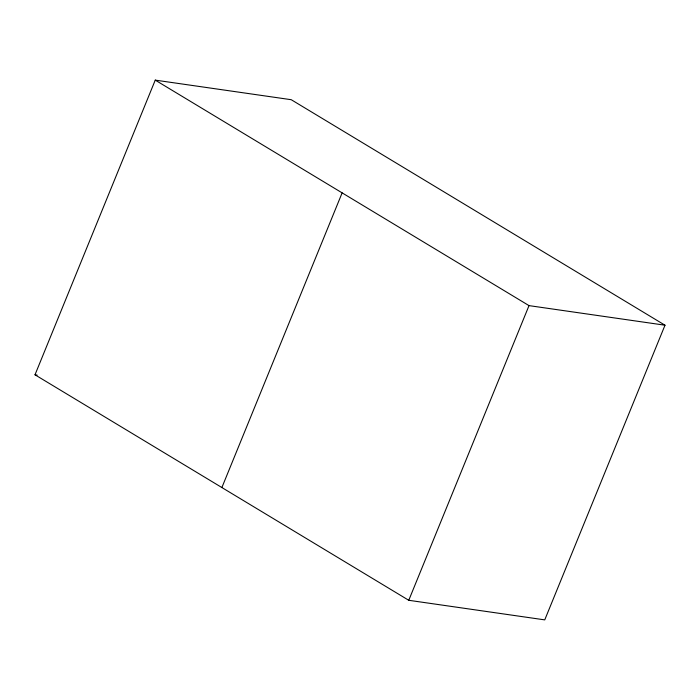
<?xml version="1.0" encoding="UTF-8"?>
<svg xmlns="http://www.w3.org/2000/svg" width="700" height="700" viewBox="0 0 700 700"><rect width="100%" height="100%" fill="white"/><g stroke="black" fill="none" stroke-linecap="round" stroke-linejoin="round"><path stroke-width="1.05" d="M35 374.789L155.251 80.124L291.235 99.706L665 325.211L544.749 619.876L408.765 600.294L35 374.789L37.161 375.104M221.883 487.541L342.134 192.867M408.765 600.294L529.016 305.62L665 325.211M155.251 80.124L529.016 305.62"/></g></svg>
